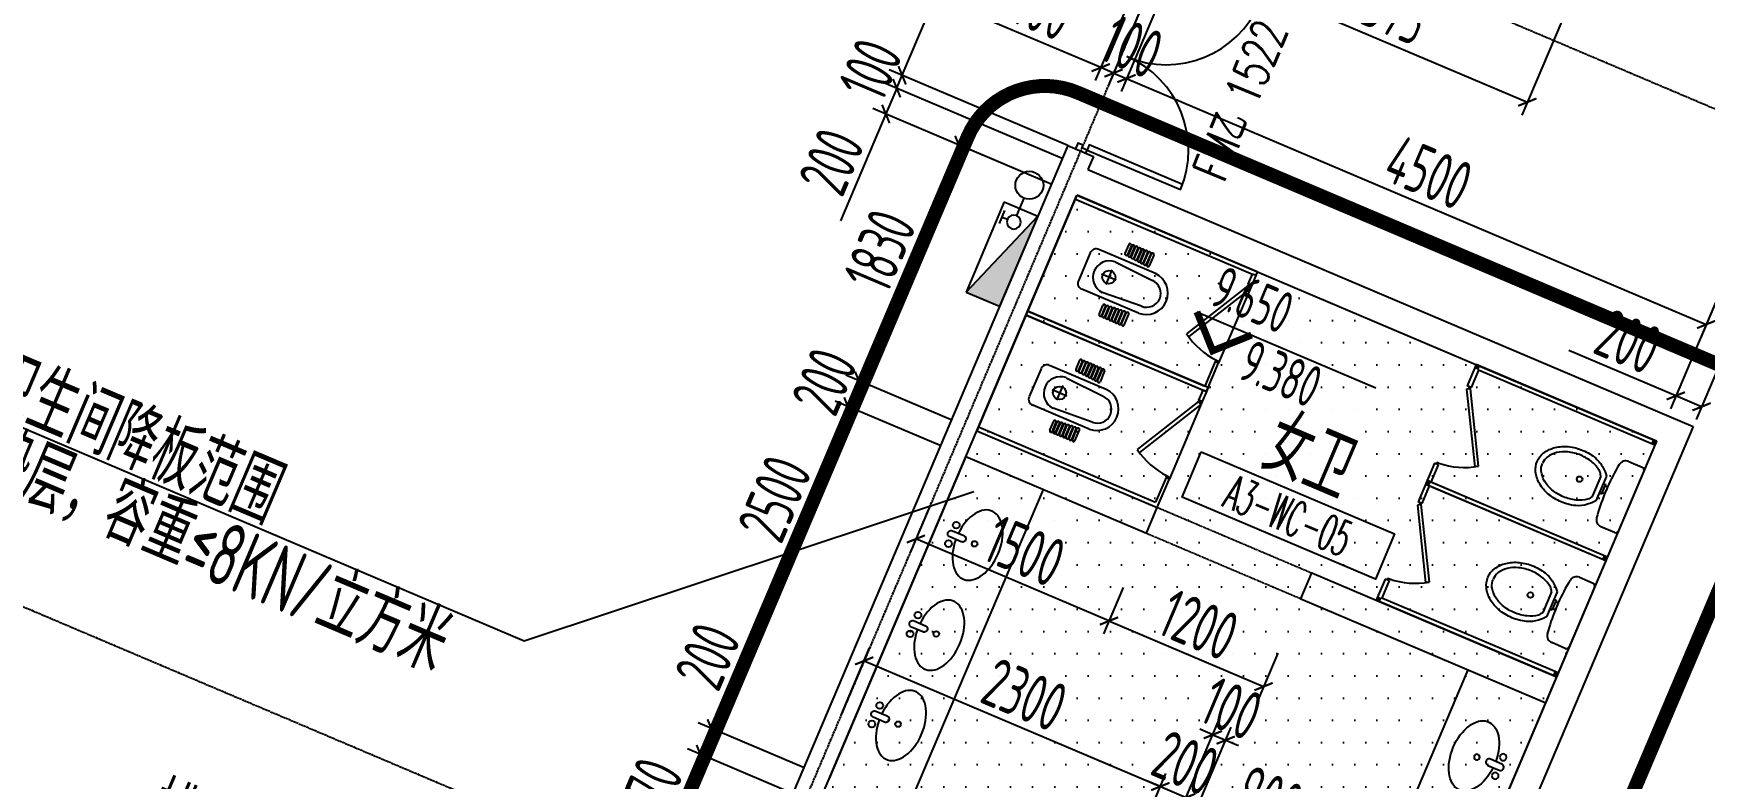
# Model space of a CAD drawing. Extents: x 11778731 to 12007717, y -6694179 to -6363962.
# Drawn here: x 11957767 to 11969711, y -6432650 to -6427324 of the extents above; entities that cross this region are included whole.
import ezdxf
from ezdxf.enums import TextEntityAlignment as Align

# ---------------------------------------------------------------- set-up
doc = ezdxf.new("R2010")
doc.units = 0
doc.header["$LTSCALE"] = 10
doc.header["$MEASUREMENT"] = 0
for name, pattern in [('A3-RG-axis-100$0$CENTER', [2, 1.25, -0.25, 0.25, -0.25]), ('A3-RI-3F$0$DASH', [0.35, 0.25, -0.1]), ('A3-RX-3F$0$AUDIT_I_130807214254-2', [0]), ('DASHED2', [0.375, 0.25, -0.125])]:
    doc.linetypes.add(name, pattern=pattern)
for name, color, linetype in [('A-CLOD', 200, 'Continuous'), ('A3-RB-3F-100$0$A-DIMS-100', 1, 'Continuous'), ('A3-RG-axis-100$0$A-GRID', 1, 'A3-RG-axis-100$0$CENTER'), ('A3-RI-3F$0$A-DOOR', 32, 'Continuous'), ('A3-RI-3F$0$A-HATCH', 8, 'Continuous'), ('A3-RI-3F$0$A-WALL', 7, 'Continuous'), ('A3-RM-3F$0$0P-FE-FH-P', 41, 'A3-RM-3F$0$YJdef_FE-FH_LINE_F'), ('A3-RM-3F$0$0P-FE-FH-V', 141, 'Continuous'), ('A3-RM-3F$0$0P-FE-HY', 141, 'Continuous'), ('A3-RX-3F$0$A-FIXT', 55, 'Continuous'), ('A3-RX-3F$0$B1-WC-FIXT', 55, 'A3-RX-3F$0$AUDIT_I_130807214254-2'), ('A3-SYMB-3F-100$0$A-SYMB', 4, 'Continuous'), ('A3-SYMB-3F-100$0$A-SYMB-AREA', 4, 'Continuous'), ('A3-SYMB-3F-100$0$A-SYMB-DOOR', 3, 'Continuous'), ('A3-SYMB-3F-100$0$A-SYMB-DOOR1', 3, 'Continuous'), ('A3-SYMB-3F-100$0$A-SYMB-DOOR2', 3, 'Continuous'), ('A3-SYMB-3F-100$0$A-SYMB-DOOR3', 3, 'Continuous'), ('A3-SYMB-3F-100$0$A-SYMB-NAME', 4, 'Continuous'), ('A3-SYMB-3F-100$0$A-SYMB-NAME-E', 4, 'Continuous'), ('A3-SYMB-3F-100$0$A-SYMB-NUMB-T', 4, 'Continuous')]:
    doc.layers.add(name, color=color, linetype=linetype)
doc.styles.add('A3-RB-3F-100$0$XD2008', font='xd-hzs.shx', dxfattribs={"width": 0.7, "bigfont": 'xd-hztxt.shx'})
doc.styles.add('A3-RM-3F$0$hz1', font='hzs.shx', dxfattribs={"width": 0.75, "bigfont": 'hztxt.shx'})
doc.styles.add('A3-SYMB-3F-100$0$ECADI', font='hzs.shx', dxfattribs={"width": 0.7, "bigfont": 'hztxt.shx'})
doc.styles.add('A3-SYMB-3F-100$0$ECADI-TXT', font='simplex.shx', dxfattribs={"bigfont": 'hztxt.shx'})
doc.styles.add('A3-SYMB-3F-100$0$XD2008', font='hzs.shx', dxfattribs={"width": 0.7, "bigfont": 'hztxt.shx'})
doc.linetypes.add('A3-RM-3F$0$YJdef_FE-FH_LINE_F', pattern='A,4,-0.2,["F",A3-RM-3F$0$hz1,S=0.2,R=0,X=-0.1,Y=-0.1],-0.1', length=4.3)
doc.dimstyles.new('A3-RB-3F-100$0$XD100$0', dxfattribs={"dimscale": 100, "dimtxt": 3.5, "dimasz": 1, "dimexe": 1, "dimexo": 2, "dimgap": 0.5, "dimtad": 1, "dimdec": 0, "dimdsep": 46, "dimtxsty": 'A3-RB-3F-100$0$XD2008', "dimblk1": 'A3-RB-3F-100$0$_ARCHTICK', "dimblk2": 'A3-RB-3F-100$0$_ARCHTICK', "dimsah": 1, "dimcen": 2.5, "dimclrt": 4, "dimaunit": 1, "dimadec": 0, "dimazin": 0, "dimtfac": 1, "dimtdec": 0, "dimtix": 1, "dimtmove": 0, "dimatfit": 3, "dimfxl": 0, "dimtolj": 1, "dimtzin": 0, "dimarcsym": 0})

# ---------------------------------------------------------------- blocks, each defined once
blk = doc.blocks.new('A3-RI-3F$0$J-双扇门-1500')
for points in [[(25, 80), (25, 805), (65, 805), (65, 80)], [(1475, 80), (1475, 805), (1435, 805), (1435, 80)], [(0, 80), (25, 80), (25, 40), (45, 40), (45, 0), (0, 0)], [(1500, 80), (1475, 80), (1475, 40), (1455, 40), (1455, 0), (1500, 0)]]:
    blk.add_lwpolyline(points, close=True)
for centre, start, end in [((25, 80), 0, 90), ((1475, 80), 90, 180)]:
    blk.add_arc(centre, 725, start, end)
blk = doc.blocks.new('A3-RI-3F')
at = {"layer": 'A3-RI-3F$0$A-HATCH'}
h = blk.add_hatch(dxfattribs=at)
h.set_pattern_fill('DOTS', color=256, scale=100, style=0)
h.set_pattern_definition([(0, (0, 0), (79.375, 158.75), [0, -158.75])])
h.paths.add_polyline_path([(11965225, -6428480), (11969368, -6430238), (11964964, -6440612), (11960822, -6438854), (11962802, -6434188), (11963100, -6434331), (11963536, -6433303), (11963233, -6433174)])
at = {"layer": 'A3-RI-3F$0$A-DOOR', "linetype": 'A3-RI-3F$0$DASH'}
for p, q in [((11965799, -6430711), (11966904, -6431180)), ((11965721, -6430895), (11966826, -6431364))]:
    blk.add_line(p, q, dxfattribs=at)
at = {"layer": 'A3-RI-3F$0$A-HATCH'}
blk.add_lwpolyline([(11965225, -6428480), (11969368, -6430238), (11964964, -6440612), (11960822, -6438854), (11962802, -6434188), (11963100, -6434331), (11963536, -6433303), (11963233, -6433174)], close=True, dxfattribs=at)
at = {"layer": 'A3-RI-3F$0$A-WALL'}
for p, q in [((11965159, -6428125), (11960560, -6438960)), ((11965159, -6428125), (11965343, -6428204)), ((11965343, -6428204), (11965304, -6428296)), ((11965304, -6428296), (11969630, -6430132)), ((11965225, -6428480), (11964510, -6430164)), ((11965225, -6428480), (11969368, -6430238)), ((11964510, -6430164), (11965799, -6430711)), ((11969630, -6430132), (11967430, -6435314)), ((11969368, -6430238), (11967324, -6435052)), ((11964432, -6430348), (11963455, -6432650)), ((11964432, -6430348), (11965721, -6430895)), ((11965721, -6430895), (11965799, -6430711)), ((11966826, -6431364), (11966904, -6431180)), ((11966904, -6431180), (11968653, -6431922)), ((11966826, -6431364), (11968575, -6432107))]:
    blk.add_line(p, q, dxfattribs=at)
at = {"layer": 'A3-RI-3F$0$A-DOOR', "rotation": 247.0000000043475}
blk.add_blockref('A3-RI-3F$0$J-双扇门-1500', (11965800, -6426768), dxfattribs=at)
blk = doc.blocks.new('A3-RG-axis-100')
at = {"layer": 'A3-RG-axis-100$0$A-GRID'}
for p, q in [((11907163.4, -6401280.8), (11992184.7, -6437370.3)), ((11906717.6, -6409782.5), (11989058.9, -6444734.3)), ((11966051.6, -6426277.4), (11939543.3, -6488727.1))]:
    blk.add_line(p, q, dxfattribs=at)
blk = doc.blocks.new('A3-SYMB-3F-100$0$ECADI-TAG-ROOM')
at = {"layer": 'A3-SYMB-3F-100$0$A-SYMB-AREA', "style": 'A3-SYMB-3F-100$0$ECADI', "width": 0.7}
blk.add_attdef('340M2', text='', height=2.5, dxfattribs=at).set_placement((7.17, -1.75), align=Align.MIDDLE_LEFT)
at = {"layer": 'A3-SYMB-3F-100$0$A-SYMB-NAME', "style": 'A3-SYMB-3F-100$0$ECADI', "width": 0.7}
blk.add_attdef('CHINESENAME', (-5.13, 0.09), '', height=4.5, dxfattribs=at)
at = {"layer": 'A3-SYMB-3F-100$0$A-SYMB-NAME-E', "style": 'A3-SYMB-3F-100$0$ECADI', "width": 0.7}
for tag, p in [('ENGLISHHIGH', (-5.13, 8.04)), ('ENGLISHLOW', (-5.13, 4.84))]:
    blk.add_attdef(tag, p, '', height=2.5, dxfattribs=at)
blk = doc.blocks.new('A3-SYMB-3F-100$0$ECADI-TAG-DOOR')
at = {"layer": 'A3-SYMB-3F-100$0$A-SYMB-DOOR', "style": 'A3-SYMB-3F-100$0$ECADI-TXT', "width": 0.7}
for tag, p in [('门窗主编号1', (-6.41, 7.26)), ('门窗主编号2', (2.08, 7.26))]:
    blk.add_attdef(tag, p, '', height=2.5, dxfattribs=at)
at = {"layer": 'A3-SYMB-3F-100$0$A-SYMB-DOOR', "style": 'A3-SYMB-3F-100$0$ECADI-TXT', "width": 0.7, "flags": 1}
for tag, p in [('洞口尺寸(宽X高)', (-6.42, 1.62)), ('备注', (-6.39, -1.21))]:
    blk.add_attdef(tag, p, '', height=2.5, dxfattribs=at)
at = {"layer": 'A3-SYMB-3F-100$0$A-SYMB-DOOR1', "style": 'A3-SYMB-3F-100$0$ECADI-TXT', "width": 0.7}
blk.add_attdef('门窗辅编号1', (-6.41, 4.41), '', height=2.5, dxfattribs=at)
at = {"layer": 'A3-SYMB-3F-100$0$A-SYMB-DOOR2', "style": 'A3-SYMB-3F-100$0$ECADI-TXT', "width": 0.7}
blk.add_attdef('门窗辅编号2', (-2.86, 4.41), '', height=2.5, dxfattribs=at)
at = {"layer": 'A3-SYMB-3F-100$0$A-SYMB-DOOR3', "style": 'A3-SYMB-3F-100$0$ECADI-TXT', "width": 0.7}
blk.add_attdef('门窗辅编号3', (2.32, 4.41), '', height=2.5, dxfattribs=at)
blk = doc.blocks.new('A3-SYMB-3F-100$0$ECADI-TAG-CODE')
at = {"layer": 'A3-SYMB-3F-100$0$A-SYMB-NUMB-T', "color": 1}
blk.add_lwpolyline([(0, 3.5), (15, 3.5), (15, 0), (0, 0)], close=True, dxfattribs=at)
at = {"layer": 'A3-SYMB-3F-100$0$A-SYMB-NUMB-T', "style": 'A3-SYMB-3F-100$0$ECADI-TXT', "width": 0.7}
blk.add_attdef('CODE', text='', height=2.5, dxfattribs=at).set_placement((7.5, 1.75), align=Align.MIDDLE_CENTER)
blk = doc.blocks.new('A3-SYMB-3F-100$0$ECADI-TAG-HGHT（国标）')
at = {"color": 1}
blk.add_line((-2.12, 2.12), (11.77, 2.12), dxfattribs=at)
at = {"color": 1, "const_width": 0.5}
blk.add_lwpolyline([(-2.12, 2.12), (0, 0), (2.12, 2.12)], dxfattribs=at)
at = {"color": 1}
blk.add_point((-1.48, 4.6), dxfattribs=at)
at = {"style": 'A3-SYMB-3F-100$0$XD2008', "width": 0.7}
blk.add_attdef('FL', text='', height=3, dxfattribs=at).set_placement((-2.69, 2.97), align=Align.RIGHT)
for tag, p in [('F.F.L.', (2.28, 2.97)), ('T.O.S.', (2.28, -1.1))]:
    blk.add_attdef(tag, p, '', height=3, dxfattribs=at)
blk = doc.blocks.new('A3-SYMB-3F-100')
at = {"layer": 'A3-SYMB-3F-100$0$A-SYMB'}
blk.add_lwpolyline([(11955981, -6429417), (11961275, -6431664), (11964489, -6430598)], dxfattribs=at)
ref = blk.add_blockref('A3-SYMB-3F-100$0$ECADI-TAG-ROOM', (11956413, -6429583), dxfattribs=dict(at, xscale=99.99999999989046, yscale=100.0000000001165, rotation=337))
ref.add_attrib('CHINESENAME', '阴影部分为卫生间降板范围', (11955945, -6429375), dxfattribs={"height": 450, "rotation": 337, "style": 'A3-SYMB-3F-100$0$ECADI', "width": 0.7})
ref = blk.add_blockref('A3-SYMB-3F-100$0$ECADI-TAG-HGHT（国标）', (11966195, -6429592), dxfattribs=dict(at, xscale=100, yscale=99.99999999999999, rotation=337))
ref.add_attrib('F.F.L.', '9.650', (11966160, -6429255), dxfattribs={"layer": '0', "height": 300, "rotation": 337, "style": 'A3-SYMB-3F-100$0$XD2008', "width": 0.7})
ref.add_attrib('T.O.S.', '9.380', (11966362, -6429783), dxfattribs={"layer": '0', "height": 300, "rotation": 337, "style": 'A3-SYMB-3F-100$0$XD2008', "width": 0.7})
ref = blk.add_blockref('A3-SYMB-3F-100$0$ECADI-TAG-ROOM', (11957227, -6430487), dxfattribs=dict(at, xscale=99.99999999989048, yscale=100.0000000001164, rotation=337.0000000000827))
ref.add_attrib('CHINESENAME', '上部采用轻质垫层，容重≤8KN/立方米', (11955613, -6429792), dxfattribs={"height": 450, "rotation": 337, "style": 'A3-SYMB-3F-100$0$ECADI', "width": 0.7})
ref = blk.add_blockref('A3-SYMB-3F-100$0$ECADI-TAG-ROOM', (11966982, -6430636), dxfattribs=dict(at, xscale=99.99999999989046, yscale=100.0000000001164, rotation=337))
ref.add_attrib('CHINESENAME', '女卫', (11966514, -6430427), dxfattribs={"height": 450, "rotation": 337, "style": 'A3-SYMB-3F-100$0$ECADI', "width": 0.7})
ref = blk.add_blockref('A3-SYMB-3F-100$0$ECADI-TAG-CODE', (11965977, -6430637), dxfattribs=dict(at, xscale=100.0000000100172, yscale=100.0000000002328, zscale=100, rotation=337))
ref.add_attrib('CODE', 'A3-WC-05', dxfattribs={"layer": 'A3-SYMB-3F-100$0$A-SYMB-NUMB-T', "height": 250, "rotation": 337, "style": 'A3-SYMB-3F-100$0$ECADI-TXT', "width": 0.5}).set_placement((11966736, -6430769), align=Align.MIDDLE_CENTER)
ref = blk.add_blockref('A3-SYMB-3F-100$0$ECADI-TAG-ROOM', (11958989, -6433265), dxfattribs=dict(at, xscale=99.99999999989046, yscale=100.0000000001165, rotation=337))
ref.add_attrib('CHINESENAME', '排风管井开洞', (11958520, -6433057), dxfattribs={"height": 450, "rotation": 337, "style": 'A3-SYMB-3F-100$0$ECADI', "width": 0.7})
at = {"layer": 'A3-SYMB-3F-100$0$A-SYMB-DOOR'}
ref = blk.add_blockref('A3-SYMB-3F-100$0$ECADI-TAG-DOOR', (11967226, -6428009, -333), dxfattribs=dict(at, xscale=99.99999999997293, yscale=100.0000000000001, zscale=100, rotation=67.54448746135905))
ref.add_attrib('门窗主编号1', 'FM乙', dxfattribs={"height": 250, "rotation": 67.5445, "style": 'A3-SYMB-3F-100$0$ECADI-TXT', "width": 0.7}).set_placement((11966464, -6427944, -333), align=Align.RIGHT)
ref.add_attrib('门窗主编号2', '1522', (11966506, -6427854), dxfattribs={"height": 250, "rotation": 67.5445, "style": 'A3-SYMB-3F-100$0$ECADI-TXT', "width": 0.7})
blk = doc.blocks.new('A3-RB-3F-100$0$_ARCHTICK')
at = {"color": 0, "linetype": 'ByBlock', "const_width": 0.15}
blk.add_lwpolyline([(-0.5, -0.5), (0.5, 0.5)], dxfattribs=at)
blk = doc.blocks.new('*D486')
at = {"layer": 'A3-RB-3F-100$0$A-DIMS-100', "color": 0, "lineweight": -2}
for p, q in [((11963193, -6432756), (11962441, -6432436)), ((11962232, -6433184), (11962533, -6432475)), ((11962892, -6433464), (11962140, -6433145))]:
    blk.add_line(p, q, dxfattribs=at)
at = {"layer": 'A3-RB-3F-100$0$A-DIMS-100', "color": 0, "lineweight": -2, "xscale": 100, "yscale": 100, "zscale": 100}
for p, rotation in [((11962533, -6432475), 66.99997947380575), ((11962232, -6433184), 246.9999794738058)]:
    blk.add_blockref('A3-RB-3F-100$0$_ARCHTICK', p, dxfattribs=dict(at, rotation=rotation))
at = {"layer": 'A3-RB-3F-100$0$A-DIMS-100', "color": 4, "insert": (11962175, -6432742), "char_height": 350, "attachment_point": 5, "rotation": 67, "style": 'A3-RB-3F-100$0$XD2008'}
blk.add_mtext('\\A1;770', dxfattribs=at)
blk = doc.blocks.new('*D487')
at = {"layer": 'A3-RB-3F-100$0$A-DIMS-100', "color": 0, "lineweight": -2}
for p, q in [((11962611, -6432291), (11962935, -6431527)), ((11963271, -6432571), (11962519, -6432252)), ((11962533, -6432475), (11962611, -6432291)), ((11963193, -6432756), (11962441, -6432436))]:
    blk.add_line(p, q, dxfattribs=at)
at = {"layer": 'A3-RB-3F-100$0$A-DIMS-100', "color": 0, "lineweight": -2, "xscale": 100, "yscale": 100, "zscale": 100}
for p, rotation in [((11962611, -6432291), 66.9999936388448), ((11962533, -6432475), 246.9999936388448)]:
    blk.add_blockref('A3-RB-3F-100$0$_ARCHTICK', p, dxfattribs=dict(at, rotation=rotation))
at = {"layer": 'A3-RB-3F-100$0$A-DIMS-100', "color": 4, "insert": (11962585, -6431775), "char_height": 350, "attachment_point": 5, "rotation": 67, "style": 'A3-RB-3F-100$0$XD2008'}
blk.add_mtext('\\A1;200', dxfattribs=at)
blk = doc.blocks.new('*D488')
at = {"layer": 'A3-RB-3F-100$0$A-DIMS-100', "color": 0, "lineweight": -2}
for p, q in [((11962611, -6432291), (11963588, -6429990)), ((11964248, -6430270), (11963496, -6429951)), ((11963271, -6432571), (11962519, -6432252))]:
    blk.add_line(p, q, dxfattribs=at)
at = {"layer": 'A3-RB-3F-100$0$A-DIMS-100', "color": 0, "lineweight": -2, "xscale": 100, "yscale": 100, "zscale": 100}
for p, rotation in [((11963588, -6429990), 66.9999936388235), ((11962611, -6432291), 246.9999936388235)]:
    blk.add_blockref('A3-RB-3F-100$0$_ARCHTICK', p, dxfattribs=dict(at, rotation=rotation))
at = {"layer": 'A3-RB-3F-100$0$A-DIMS-100', "color": 4, "insert": (11963064, -6430648), "char_height": 350, "attachment_point": 5, "rotation": 67, "style": 'A3-RB-3F-100$0$XD2008'}
blk.add_mtext('\\A1;2500', dxfattribs=at)
blk = doc.blocks.new('*D489')
at = {"layer": 'A3-RB-3F-100$0$A-DIMS-100', "color": 0, "lineweight": -2}
for p, q in [((11964326, -6430086), (11963574, -6429767)), ((11963588, -6429990), (11963666, -6429806)), ((11964248, -6430270), (11963496, -6429951))]:
    blk.add_line(p, q, dxfattribs=at)
at = {"layer": 'A3-RB-3F-100$0$A-DIMS-100', "color": 0, "lineweight": -2, "xscale": 100, "yscale": 100, "zscale": 100}
for p, rotation in [((11963666, -6429806), 66.99999363894905), ((11963588, -6429990), 246.9999936389491)]:
    blk.add_blockref('A3-RB-3F-100$0$_ARCHTICK', p, dxfattribs=dict(at, rotation=rotation))
at = {"layer": 'A3-RB-3F-100$0$A-DIMS-100', "color": 4, "insert": (11963420, -6429810), "char_height": 350, "attachment_point": 5, "rotation": 67, "style": 'A3-RB-3F-100$0$XD2008'}
blk.add_mtext('\\A1;200', dxfattribs=at)
blk = doc.blocks.new('*D490')
at = {"layer": 'A3-RB-3F-100$0$A-DIMS-100', "color": 0, "lineweight": -2}
for p, q in [((11964176, -6430697), (11964035, -6431029)), ((11965454, -6431523), (11964074, -6430937)), ((11965556, -6431283), (11965415, -6431615))]:
    blk.add_line(p, q, dxfattribs=at)
at = {"layer": 'A3-RB-3F-100$0$A-DIMS-100', "color": 0, "lineweight": -2, "xscale": 100, "yscale": 100, "zscale": 100}
for p, rotation in [((11964074, -6430937), 156.9999999999054), ((11965454, -6431523), 336.9999999999054)]:
    blk.add_blockref('A3-RB-3F-100$0$_ARCHTICK', p, dxfattribs=dict(at, rotation=rotation))
at = {"layer": 'A3-RB-3F-100$0$A-DIMS-100', "color": 4, "insert": (11964852, -6431023), "char_height": 350, "attachment_point": 5, "rotation": 337, "style": 'A3-RB-3F-100$0$XD2008'}
blk.add_mtext('\\A1;1500', dxfattribs=at)
blk = doc.blocks.new('*D491')
at = {"layer": 'A3-RB-3F-100$0$A-DIMS-100', "color": 0, "lineweight": -2}
for p, q in [((11965556, -6431283), (11965415, -6431615)), ((11965454, -6431523), (11966559, -6431992)), ((11966661, -6431752), (11966520, -6432084))]:
    blk.add_line(p, q, dxfattribs=at)
at = {"layer": 'A3-RB-3F-100$0$A-DIMS-100', "color": 0, "lineweight": -2, "xscale": 100, "yscale": 100, "zscale": 100}
for p, rotation in [((11965454, -6431523), 156.9999999999054), ((11966559, -6431992), 336.9999999999054)]:
    blk.add_blockref('A3-RB-3F-100$0$_ARCHTICK', p, dxfattribs=dict(at, rotation=rotation))
at = {"layer": 'A3-RB-3F-100$0$A-DIMS-100', "color": 4, "insert": (11966095, -6431550), "char_height": 350, "attachment_point": 5, "rotation": 337, "style": 'A3-RB-3F-100$0$XD2008'}
blk.add_mtext('\\A1;1200', dxfattribs=at)
blk = doc.blocks.new('*D494')
at = {"layer": 'A3-RB-3F-100$0$A-DIMS-100', "color": 0, "lineweight": -2}
for p, q in [((11965933, -6433212), (11966136, -6432732)), ((11966097, -6432824), (11966926, -6433175)), ((11966761, -6433564), (11966965, -6433083))]:
    blk.add_line(p, q, dxfattribs=at)
at = {"layer": 'A3-RB-3F-100$0$A-DIMS-100', "color": 0, "lineweight": -2, "xscale": 100, "yscale": 100, "zscale": 100}
for p, rotation in [((11966097, -6432824), 156.9999978872653), ((11966926, -6433175), 336.9999978872653)]:
    blk.add_blockref('A3-RB-3F-100$0$_ARCHTICK', p, dxfattribs=dict(at, rotation=rotation))
at = {"layer": 'A3-RB-3F-100$0$A-DIMS-100', "color": 4, "insert": (11966600, -6432792), "char_height": 350, "attachment_point": 5, "rotation": 337, "style": 'A3-RB-3F-100$0$XD2008'}
blk.add_mtext('\\A1;900', dxfattribs=at)
blk = doc.blocks.new('*D495')
at = {"layer": 'A3-RB-3F-100$0$A-DIMS-100', "color": 0, "lineweight": -2}
for p, q in [((11965840, -6433173), (11966235, -6432243)), ((11965933, -6433212), (11966327, -6432283)), ((11966196, -6432336), (11966104, -6432296)), ((11966196, -6432336), (11966288, -6432375)), ((11966288, -6432375), (11966380, -6432414))]:
    blk.add_line(p, q, dxfattribs=at)
at = {"layer": 'A3-RB-3F-100$0$A-DIMS-100', "color": 0, "lineweight": -2, "xscale": 100, "yscale": 100, "zscale": 100}
for p, rotation in [((11966196, -6432336), 336.9999978872381), ((11966288, -6432375), 156.999997887238)]:
    blk.add_blockref('A3-RB-3F-100$0$_ARCHTICK', p, dxfattribs=dict(at, rotation=rotation))
at = {"layer": 'A3-RB-3F-100$0$A-DIMS-100', "color": 4, "insert": (11966330, -6432148), "char_height": 350, "attachment_point": 5, "rotation": 337, "style": 'A3-RB-3F-100$0$XD2008'}
blk.add_mtext('\\A1;100', dxfattribs=at)
blk = doc.blocks.new('*D496')
at = {"layer": 'A3-RB-3F-100$0$A-DIMS-100', "color": 0, "lineweight": -2}
for p, q in [((11965656, -6433095), (11965860, -6432614)), ((11965821, -6432706), (11965729, -6432667)), ((11965821, -6432706), (11966005, -6432785)), ((11965840, -6433173), (11966044, -6432693)), ((11966005, -6432785), (11966097, -6432824))]:
    blk.add_line(p, q, dxfattribs=at)
at = {"layer": 'A3-RB-3F-100$0$A-DIMS-100', "color": 0, "lineweight": -2, "xscale": 100, "yscale": 100, "zscale": 100}
for p, rotation in [((11965821, -6432706), 336.9999978873412), ((11966005, -6432785), 156.9999978873412)]:
    blk.add_blockref('A3-RB-3F-100$0$_ARCHTICK', p, dxfattribs=dict(at, rotation=rotation))
at = {"layer": 'A3-RB-3F-100$0$A-DIMS-100', "color": 4, "insert": (11966001, -6432538), "char_height": 350, "attachment_point": 5, "rotation": 337, "style": 'A3-RB-3F-100$0$XD2008'}
blk.add_mtext('\\A1;200', dxfattribs=at)
blk = doc.blocks.new('*D497')
at = {"layer": 'A3-RB-3F-100$0$A-DIMS-100', "color": 0, "lineweight": -2}
for p, q in [((11963539, -6432196), (11963743, -6431716)), ((11963704, -6431808), (11965821, -6432706)), ((11965656, -6433095), (11965860, -6432614))]:
    blk.add_line(p, q, dxfattribs=at)
at = {"layer": 'A3-RB-3F-100$0$A-DIMS-100', "color": 0, "lineweight": -2, "xscale": 100, "yscale": 100, "zscale": 100}
for p, rotation in [((11963704, -6431808), 156.9999978872585), ((11965821, -6432706), 336.9999978872585)]:
    blk.add_blockref('A3-RB-3F-100$0$_ARCHTICK', p, dxfattribs=dict(at, rotation=rotation))
at = {"layer": 'A3-RB-3F-100$0$A-DIMS-100', "color": 4, "insert": (11964851, -6432050), "char_height": 350, "attachment_point": 5, "rotation": 337, "style": 'A3-RB-3F-100$0$XD2008'}
blk.add_mtext('\\A1;2300', dxfattribs=at)
blk = doc.blocks.new('*D502')
at = {"layer": 'A3-RB-3F-100$0$A-DIMS-100', "color": 0, "lineweight": -2}
for p, q in [((11969936, -6428900), (11969466, -6430006)), ((11970120, -6428978), (11969650, -6430084)), ((11969505, -6429914), (11968741, -6429589)), ((11969689, -6429992), (11969505, -6429914))]:
    blk.add_line(p, q, dxfattribs=at)
at = {"layer": 'A3-RB-3F-100$0$A-DIMS-100', "color": 0, "lineweight": -2, "xscale": 100, "yscale": 100, "zscale": 100}
for p, rotation in [((11969505, -6429914), 156.9999999998655), ((11969689, -6429992), 336.9999999998655)]:
    blk.add_blockref('A3-RB-3F-100$0$_ARCHTICK', p, dxfattribs=dict(at, rotation=rotation))
at = {"layer": 'A3-RB-3F-100$0$A-DIMS-100', "color": 4, "insert": (11969165, -6429525), "char_height": 350, "attachment_point": 5, "rotation": 337, "style": 'A3-RB-3F-100$0$XD2008'}
blk.add_mtext('\\A1;200', dxfattribs=at)
blk = doc.blocks.new('*D503')
at = {"layer": 'A3-RB-3F-100$0$A-DIMS-100', "color": 0, "lineweight": -2}
for p, q in [((11965793, -6427142), (11965540, -6427738)), ((11965579, -6427646), (11969722, -6429404)), ((11969936, -6428900), (11969683, -6429496))]:
    blk.add_line(p, q, dxfattribs=at)
at = {"layer": 'A3-RB-3F-100$0$A-DIMS-100', "color": 0, "lineweight": -2, "xscale": 100, "yscale": 100, "zscale": 100}
for p, rotation in [((11965579, -6427646), 156.9999999998601), ((11969722, -6429404), 336.9999999998601)]:
    blk.add_blockref('A3-RB-3F-100$0$_ARCHTICK', p, dxfattribs=dict(at, rotation=rotation))
at = {"layer": 'A3-RB-3F-100$0$A-DIMS-100', "color": 4, "insert": (11967738, -6428318), "char_height": 350, "attachment_point": 5, "rotation": 337, "style": 'A3-RB-3F-100$0$XD2008'}
blk.add_mtext('\\A1;4500', dxfattribs=at)
blk = doc.blocks.new('*D504')
at = {"layer": 'A3-RB-3F-100$0$A-DIMS-100', "color": 0, "lineweight": -2}
for p, q in [((11965701, -6427103), (11965448, -6427699)), ((11965793, -6427142), (11965540, -6427738)), ((11965487, -6427607), (11965579, -6427646))]:
    blk.add_line(p, q, dxfattribs=at)
at = {"layer": 'A3-RB-3F-100$0$A-DIMS-100', "color": 0, "lineweight": -2, "xscale": 100, "yscale": 100, "zscale": 100}
for p, rotation in [((11965487, -6427607), 156.9999999996671), ((11965579, -6427646), 336.9999999996671)]:
    blk.add_blockref('A3-RB-3F-100$0$_ARCHTICK', p, dxfattribs=dict(at, rotation=rotation))
at = {"layer": 'A3-RB-3F-100$0$A-DIMS-100', "color": 4, "insert": (11965621, -6427419), "char_height": 350, "attachment_point": 5, "rotation": 337, "style": 'A3-RB-3F-100$0$XD2008'}
blk.add_mtext('\\A1;100', dxfattribs=at)
blk = doc.blocks.new('*D505')
at = {"layer": 'A3-RB-3F-100$0$A-DIMS-100', "color": 0, "lineweight": -2}
for p, q in [((11965609, -6427064), (11965356, -6427660)), ((11965701, -6427103), (11965448, -6427699)), ((11965395, -6427568), (11964582, -6427223)), ((11965487, -6427607), (11965395, -6427568)), ((11965487, -6427607), (11965579, -6427646))]:
    blk.add_line(p, q, dxfattribs=at)
at = {"layer": 'A3-RB-3F-100$0$A-DIMS-100', "color": 0, "lineweight": -2, "xscale": 100, "yscale": 100, "zscale": 100}
for p, rotation in [((11965395, -6427568), 337.0000000001122), ((11965487, -6427607), 157.0000000001122)]:
    blk.add_blockref('A3-RB-3F-100$0$_ARCHTICK', p, dxfattribs=dict(at, rotation=rotation))
at = {"layer": 'A3-RB-3F-100$0$A-DIMS-100', "color": 4, "insert": (11964985, -6427149), "char_height": 350, "attachment_point": 5, "rotation": 337, "style": 'A3-RB-3F-100$0$XD2008'}
blk.add_mtext('\\A1;100', dxfattribs=at)
blk = doc.blocks.new('*D595')
at = {"layer": 'A3-RB-3F-100$0$A-DIMS-100', "color": 0, "lineweight": -2}
for p, q in [((11963666, -6429806), (11964381, -6428121)), ((11965041, -6428402), (11964289, -6428082)), ((11964326, -6430086), (11963574, -6429767))]:
    blk.add_line(p, q, dxfattribs=at)
at = {"layer": 'A3-RB-3F-100$0$A-DIMS-100', "color": 0, "lineweight": -2, "xscale": 100, "yscale": 100, "zscale": 100}
for p, rotation in [((11964381, -6428121), 66.99999999912171), ((11963666, -6429806), 246.9999999991217)]:
    blk.add_blockref('A3-RB-3F-100$0$_ARCHTICK', p, dxfattribs=dict(at, rotation=rotation))
at = {"layer": 'A3-RB-3F-100$0$A-DIMS-100', "color": 4, "insert": (11963816, -6428876), "char_height": 350, "attachment_point": 5, "rotation": 67, "style": 'A3-RB-3F-100$0$XD2008'}
blk.add_mtext('\\A1;1830', dxfattribs=at)
blk = doc.blocks.new('*D596')
at = {"layer": 'A3-RB-3F-100$0$A-DIMS-100', "color": 0, "lineweight": -2}
for p, q in [((11965119, -6428217), (11963845, -6427676)), ((11963937, -6427715), (11963859, -6427899)), ((11963859, -6427899), (11963534, -6428663)), ((11965041, -6428402), (11963766, -6427860))]:
    blk.add_line(p, q, dxfattribs=at)
at = {"layer": 'A3-RB-3F-100$0$A-DIMS-100', "color": 0, "lineweight": -2, "xscale": 100, "yscale": 100, "zscale": 100}
for p, rotation in [((11963937, -6427715), 66.99999999914583), ((11963859, -6427899), 246.9999999991458)]:
    blk.add_blockref('A3-RB-3F-100$0$_ARCHTICK', p, dxfattribs=dict(at, rotation=rotation))
at = {"layer": 'A3-RB-3F-100$0$A-DIMS-100', "color": 4, "insert": (11963470, -6428240), "char_height": 350, "attachment_point": 5, "rotation": 67, "style": 'A3-RB-3F-100$0$XD2008'}
blk.add_mtext('\\A1;200', dxfattribs=at)
blk = doc.blocks.new('*D599')
at = {"layer": 'A3-RB-3F-100$0$A-DIMS-100', "color": 0, "lineweight": -2}
for p, q in [((11965159, -6428125), (11963884, -6427584)), ((11963937, -6427715), (11963976, -6427623)), ((11965119, -6428217), (11963845, -6427676))]:
    blk.add_line(p, q, dxfattribs=at)
at = {"layer": 'A3-RB-3F-100$0$A-DIMS-100', "color": 0, "lineweight": -2, "xscale": 100, "yscale": 100, "zscale": 100}
for p, rotation in [((11963937, -6427715), 246.9999999987589), ((11963976, -6427623), 66.9999999987589)]:
    blk.add_blockref('A3-RB-3F-100$0$_ARCHTICK', p, dxfattribs=dict(at, rotation=rotation))
at = {"layer": 'A3-RB-3F-100$0$A-DIMS-100', "color": 4, "insert": (11963749, -6427581), "char_height": 350, "attachment_point": 5, "rotation": 67, "style": 'A3-RB-3F-100$0$XD2008'}
blk.add_mtext('\\A1;100', dxfattribs=at)
blk = doc.blocks.new('*D600')
at = {"layer": 'A3-RB-3F-100$0$A-DIMS-100', "color": 0, "lineweight": -2}
for p, q in [((11965745, -6426745), (11964470, -6426203)), ((11963976, -6427623), (11964562, -6426243)), ((11965159, -6428125), (11963884, -6427584))]:
    blk.add_line(p, q, dxfattribs=at)
at = {"layer": 'A3-RB-3F-100$0$A-DIMS-100', "color": 0, "lineweight": -2, "xscale": 100, "yscale": 100, "zscale": 100}
for p, rotation in [((11964562, -6426243), 66.99999999831623), ((11963976, -6427623), 246.9999999983162)]:
    blk.add_blockref('A3-RB-3F-100$0$_ARCHTICK', p, dxfattribs=dict(at, rotation=rotation))
at = {"layer": 'A3-RB-3F-100$0$A-DIMS-100', "color": 4, "insert": (11964062, -6426845), "char_height": 350, "attachment_point": 5, "rotation": 67, "style": 'A3-RB-3F-100$0$XD2008'}
blk.add_mtext('\\A1;1500', dxfattribs=at)
blk = doc.blocks.new('*D1044')
at = {"layer": 'A3-RB-3F-100$0$A-DIMS-100', "color": 0, "lineweight": -2}
for p, q in [((11966506, -6426307), (11966220, -6426980)), ((11966260, -6426888), (11968444, -6427815)), ((11968691, -6427235), (11968405, -6427908))]:
    blk.add_line(p, q, dxfattribs=at)
at = {"layer": 'A3-RB-3F-100$0$A-DIMS-100', "color": 0, "lineweight": -2, "xscale": 100, "yscale": 100, "zscale": 100}
for p, rotation in [((11966260, -6426888), 156.999999999963), ((11968444, -6427815), 336.999999999963)]:
    blk.add_blockref('A3-RB-3F-100$0$_ARCHTICK', p, dxfattribs=dict(at, rotation=rotation))
at = {"layer": 'A3-RB-3F-100$0$A-DIMS-100', "color": 4, "insert": (11967440, -6427145), "char_height": 350, "attachment_point": 5, "rotation": 337, "style": 'A3-RB-3F-100$0$XD2008'}
blk.add_mtext('\\A1;2373', dxfattribs=at)
blk = doc.blocks.new('A3-RM-3F$0$A$C6F954C98')
at = {"extrusion": (0, 0, -1)}
blk.add_hatch(color=256, dxfattribs=at).paths.add_polyline_path([(-260, 700), (0, 0), (0, 700)])
for p, q in [((260, 700), (0, 700)), ((0, 0), (0, 700)), ((260, 700), (0, 0)), ((260, 0), (260, 700)), ((231, 156, 0), (231, 56, 0)), ((260, 0), (0, 0)), ((231, 106, 0), (191, 106, 0))]:
    blk.add_line(p, q, dxfattribs=at)
blk.add_circle((-141, 106, 0), 50, dxfattribs=at)
blk = doc.blocks.new('A3-RM-3F')
at = {"layer": 'A3-RM-3F$0$0P-FE-FH-P'}
blk.add_line((11964846, -6428501, 0), (11964794, -6428625, 0), dxfattribs=at)
at = {"layer": 'A3-RM-3F$0$0P-FE-FH-V'}
blk.add_circle((11964885, -6428409, 0), 100, dxfattribs=at)
at = {"layer": 'A3-RM-3F$0$0P-FE-HY', "rotation": 156.9999976825509}
blk.add_blockref('A3-RM-3F$0$A$C6F954C98', (11964945, -6428629), dxfattribs=at)
blk = doc.blocks.new('A3-RX-3F$0$A-1-1-X-toilel$0$A-1-10-01~10(B1~wd)$0$A1088D2A')
for p, q in [((-0.43, 0), (0.43, 0)), ((-0.47, -0.235), (-0.47, -0.04)), ((0.47, -0.04), (0.47, -0.235)), ((-0.176, -0.431), (0.181, -0.431)), ((-0.07, -0.396), (-0.05, -0.396)), ((-0.07, -0.431), (-0.07, -0.396)), ((-0.05, -0.396), (-0.05, -0.361)), ((0.05, -0.396), (-0.05, -0.396)), ((0.05, -0.361), (0.05, -0.396)), ((0.05, -0.396), (0.07, -0.396)), ((0.07, -0.396), (0.07, -0.431)), ((-0.148, -0.5), (0.148, -0.5))]:
    blk.add_line(p, q)
for points in [[(0.002, -1.35, -0.128381), (-0.133, -1.315, -0.106268), (-0.259, -1.203, -0.085065), (-0.338, -1.047, -0.074422), (-0.368, -0.849, -0.074422), (-0.338, -0.652, -0.093985), (-0.259, -0.514, -0.073872), (-0.176, -0.431, -0.130921)], [(0.181, -0.431, -0.073872), (0.264, -0.514, -0.093985), (0.343, -0.652, -0.074422), (0.372, -0.849, -0.074422), (0.343, -1.047, -0.085065), (0.264, -1.203, -0.106268), (0.138, -1.315, -0.128381), (0.002, -1.35, -0.130921)], [(-0.148, -0.5, 0.073654), (-0.204, -0.54, 0.085065), (-0.272, -0.674, 0.074422), (-0.298, -0.849, 0.074422), (-0.272, -1.025, 0.085065), (-0.204, -1.159, 0.106268), (-0.101, -1.25, 0.128381), (-0.002, -1.276, 0.131396)], [(0.148, -0.5, -0.073654), (0.204, -0.54, -0.085065), (0.272, -0.674, -0.074422), (0.298, -0.849, -0.074422), (0.272, -1.025, -0.085065), (0.204, -1.159, -0.106268), (0.101, -1.25, -0.128381), (0.002, -1.276, -0.131396)]]:
    blk.add_lwpolyline(points, format="xyb")
blk.add_circle((0, -0.741), 0.037)
for centre, radius, start, end in [((0.43, -0.04), 0.04, 0, 90), ((-0.43, -0.04), 0.04, 90, 180), ((-0.37, -0.235), 0.1, 180, 262.0681), ((0, 2.42), 2.781, 262.0681, 268.9699), ((0, 2.42), 2.781, 268.9699, 271.0301), ((0, 2.42), 2.781, 271.0301, 277.9319), ((0.37, -0.235), 0.1, 277.9319, 0)]:
    blk.add_arc(centre, radius, start, end)
blk = doc.blocks.new('A3-RX-3F$0$A-1-1-X-toilel$0$A-1-10-01~10(B1~wd)$0$A1088D2B')
for p, q in [((-465, 0), (-465, -1400)), ((-435, 0), (-435, -1370)), ((435, 0), (435, -1370)), ((465, 0), (465, -1400)), ((-289, -1373), (198, -1103)), ((-276, -1395), (211, -1125)), ((198, -1103), (211, -1125)), ((-465, -1400), (-300, -1400)), ((-435, -1370), (-300, -1370)), ((-300, -1370), (-300, -1400)), ((-289, -1373), (-276, -1395)), ((300, -1370), (435, -1370)), ((300, -1370), (300, -1400)), ((300, -1400), (465, -1400))]:
    blk.add_line(p, q)
for points in [[(-300, -1384), (-289, -1384), (-289, -1373), (-300, -1373)], [(300, -1373), (288, -1373), (288, -1384), (300, -1384)]]:
    blk.add_lwpolyline(points)
blk.add_arc((-271, -1409), 560, 3.7719, 33.231)
for points in [[(-465, -30), (-435, -30), (-465, 0), (-435, 0)], [(435, -30), (465, -30), (435, 0), (465, 0)], [(-465, -1400), (-435, -1400), (-465, -1370), (-435, -1370)], [(435, -1400), (465, -1400), (435, -1370), (465, -1370)]]:
    blk.add_trace(points)
at = {"xscale": 540, "yscale": 540, "zscale": 540}
blk.add_blockref('A3-RX-3F$0$A-1-1-X-toilel$0$A-1-10-01~10(B1~wd)$0$A1088D2A', (0, 0), dxfattribs=at)
blk = doc.blocks.new('A3-RX-3F$0$J-手盆-528x388-b')
for p, q in [((-24, -112), (-24, -24)), ((24, -24), (24, -112))]:
    blk.add_line(p, q)
for centre, radius in [((-72, -34), 24), ((72, -34), 24), ((0, -207), 20)]:
    blk.add_circle(centre, radius)
at = {"extrusion": (0, 0, -1)}
for centre, start_param, end_param in [((0, -24), 5.497787, 8.63938), ((0, -112), 2.356194, 5.497787)]:
    blk.add_ellipse(centre, major_axis=(-17, 17), ratio=1, start_param=start_param, end_param=end_param, dxfattribs=at)
blk.add_ellipse((0, -230), major_axis=(-264, 0), ratio=0.606061, start_param=4.803424, end_param=10.90454)
blk = doc.blocks.new('A3-RX-3F$0$BI-W-db')
at = {"layer": 'A3-RX-3F$0$A-FIXT'}
for p, q in [((-10343, 5643), (-10343, 6573)), ((-8943, 6573), (-10343, 6573)), ((-8943, 6573), (-8943, 6543)), ((-10343, 6543), (-8969, 6543)), ((-8966, 6455), (-9236, 5968)), ((-8943, 6543), (-8969, 6543)), ((-8969, 6465), (-8969, 6543)), ((-8943, 6465), (-8969, 6465)), ((-8966, 6455), (-8943, 6441)), ((-8943, 6543), (-8943, 6465)), ((-8943, 6465), (-8943, 5865)), ((-9855, 6404), (-9855, 6404)), ((-9845, 6394), (-9845, 6324)), ((-9840, 6394), (-9840, 6322)), ((-9830, 6404), (-9830, 6404)), ((-9820, 6394), (-9820, 6322)), ((-9815, 6394), (-9815, 6320)), ((-9805, 6404), (-9805, 6404)), ((-9795, 6394), (-9795, 6320)), ((-9790, 6394), (-9790, 6318)), ((-9780, 6404), (-9780, 6404)), ((-9770, 6394), (-9770, 6318)), ((-9765, 6394), (-9765, 6316)), ((-9755, 6404), (-9755, 6404)), ((-9745, 6394), (-9745, 6316)), ((-9740, 6394), (-9740, 6314)), ((-9730, 6404), (-9730, 6404)), ((-9720, 6394), (-9720, 6314)), ((-9715, 6394), (-9715, 6312)), ((-9705, 6404), (-9705, 6404)), ((-9695, 6394), (-9695, 6312)), ((-9690, 6394), (-9690, 6310)), ((-9680, 6404), (-9680, 6404)), ((-9670, 6394), (-9670, 6310)), ((-8943, 6441), (-9213, 5955)), ((-10095, 6231), (-10095, 6014)), ((-9609, 6277), (-10048, 6277)), ((-9905, 6241), (-9609, 6223)), ((-9855, 6314), (-9855, 6314)), ((-9830, 6314), (-9830, 6314)), ((-9830, 6312), (-9830, 6312)), ((-9805, 6314), (-9805, 6314)), ((-9805, 6310), (-9805, 6310)), ((-9780, 6308), (-9780, 6308)), ((-9755, 6306), (-9755, 6306)), ((-9730, 6304), (-9730, 6304)), ((-9705, 6302), (-9705, 6302)), ((-9680, 6300), (-9680, 6300)), ((-9848, 6123), (-9962, 6123)), ((-9905, 6180), (-9905, 6066)), ((-9609, 6023), (-9905, 6004)), ((-9609, 5969), (-10048, 5969)), ((-9865, 5851), (-9865, 5921)), ((-9865, 5851), (-9865, 5921)), ((-9855, 5931), (-9855, 5931)), ((-9855, 5931), (-9855, 5931)), ((-9845, 5851), (-9845, 5921)), ((-9845, 5851), (-9845, 5921)), ((-9840, 5851), (-9840, 5923)), ((-9840, 5851), (-9840, 5923)), ((-9830, 5933), (-9830, 5933)), ((-9830, 5933), (-9830, 5933)), ((-9830, 5931), (-9830, 5931)), ((-9830, 5931), (-9830, 5931)), ((-9820, 5851), (-9820, 5923)), ((-9820, 5851), (-9820, 5923)), ((-9815, 5851), (-9815, 5925)), ((-9815, 5851), (-9815, 5925)), ((-9805, 5935), (-9805, 5935)), ((-9805, 5935), (-9805, 5935)), ((-9805, 5931), (-9805, 5931)), ((-9805, 5931), (-9805, 5931)), ((-9795, 5851), (-9795, 5925)), ((-9795, 5851), (-9795, 5925)), ((-9790, 5851), (-9790, 5927)), ((-9790, 5851), (-9790, 5927)), ((-9780, 5937), (-9780, 5937)), ((-9780, 5937), (-9780, 5937)), ((-9770, 5851), (-9770, 5927)), ((-9770, 5851), (-9770, 5927)), ((-9765, 5851), (-9765, 5929)), ((-9765, 5851), (-9765, 5929)), ((-9755, 5939), (-9755, 5939)), ((-9755, 5939), (-9755, 5939)), ((-9745, 5851), (-9745, 5929)), ((-9745, 5851), (-9745, 5929)), ((-9740, 5851), (-9740, 5931)), ((-9740, 5851), (-9740, 5931)), ((-9730, 5941), (-9730, 5941)), ((-9730, 5941), (-9730, 5941)), ((-9720, 5851), (-9720, 5931)), ((-9720, 5851), (-9720, 5931)), ((-9715, 5851), (-9715, 5933)), ((-9715, 5851), (-9715, 5933)), ((-9705, 5943), (-9705, 5943)), ((-9705, 5943), (-9705, 5943)), ((-9695, 5851), (-9695, 5933)), ((-9695, 5851), (-9695, 5933)), ((-9690, 5851), (-9690, 5935)), ((-9690, 5851), (-9690, 5935)), ((-9680, 5945), (-9680, 5945)), ((-9680, 5945), (-9680, 5945)), ((-9670, 5851), (-9670, 5935)), ((-9670, 5851), (-9670, 5935)), ((-8969, 5865), (-8969, 5673)), ((-8969, 5865), (-8943, 5865)), ((-8943, 5643), (-8943, 5865)), ((-9855, 5841), (-9855, 5841)), ((-9855, 5841), (-9855, 5841)), ((-9830, 5841), (-9830, 5841)), ((-9830, 5841), (-9830, 5841)), ((-9805, 5841), (-9805, 5841)), ((-9805, 5841), (-9805, 5841)), ((-9780, 5841), (-9780, 5841)), ((-9780, 5841), (-9780, 5841)), ((-9755, 5841), (-9755, 5841)), ((-9755, 5841), (-9755, 5841)), ((-9730, 5841), (-9730, 5841)), ((-9730, 5841), (-9730, 5841)), ((-9705, 5841), (-9705, 5841)), ((-9705, 5841), (-9705, 5841)), ((-9680, 5841), (-9680, 5841)), ((-9680, 5841), (-9680, 5841)), ((-10343, 5673), (-8969, 5673)), ((-10343, 5643), (-8943, 5643))]:
    blk.add_line(p, q, dxfattribs=at)
for points in [[(-8954, 6465), (-8954, 6455), (-8966, 6455), (-8966, 6465)], [(-9865, 6394), (-9865, 6324)], [(-8966, 5865), (-8966, 5877), (-8954, 5877), (-8954, 5865)]]:
    blk.add_lwpolyline(points, dxfattribs=at)
blk.add_circle((-9905, 6123), 47.1, dxfattribs=at)
for centre, radius, start, end in [((-9855, 6394), 10, 90, 180), ((-9855, 6394), 10, 0, 90), ((-9830, 6394), 10, 90, 180), ((-9830, 6394), 10, 0, 90), ((-9805, 6394), 10, 90, 180), ((-9805, 6394), 10, 0, 90), ((-9780, 6394), 10, 90, 180), ((-9780, 6394), 10, 0, 90), ((-9755, 6394), 10, 90, 180), ((-9755, 6394), 10, 0, 90), ((-9730, 6394), 10, 90, 180), ((-9730, 6394), 10, 0, 90), ((-9705, 6394), 10, 90, 180), ((-9705, 6394), 10, 0, 90), ((-9680, 6394), 10, 90, 180), ((-9680, 6394), 10, 0, 90), ((-10051, 6233), 43.8, 85.1451, 182.4127), ((-9899, 6123), 119, 93.0487, 266.9513), ((-9855, 6324), 10, 180, 270), ((-9855, 6324), 10, 270, 0), ((-9830, 6322), 10, 180, 270), ((-9830, 6322), 10, 270, 0), ((-9805, 6320), 10, 180, 270), ((-9805, 6320), 10, 270, 0), ((-9780, 6318), 10, 180, 270), ((-9780, 6318), 10, 270, 0), ((-9755, 6316), 10, 180, 270), ((-9755, 6316), 10, 270, 0), ((-9730, 6314), 10, 180, 270), ((-9730, 6314), 10, 270, 0), ((-9705, 6312), 10, 180, 270), ((-9705, 6312), 10, 270, 0), ((-9680, 6310), 10, 180, 270), ((-9680, 6310), 10, 270, 0), ((-9614, 6123), 154, 271.9788, 88.0212), ((-9610, 6123), 100, 270.775, 89.225), ((-10051, 6012), 43.8, 177.5873, 274.8549), ((-9855, 5921), 10, 90, 180), ((-9855, 5921), 10, 90, 180), ((-9855, 5921), 10, 0, 90), ((-9855, 5921), 10, 0, 90), ((-9830, 5923), 10, 90, 180), ((-9830, 5923), 10, 90, 180), ((-9830, 5923), 10, 0, 90), ((-9830, 5923), 10, 0, 90), ((-9805, 5925), 10, 90, 180), ((-9805, 5925), 10, 90, 180), ((-9805, 5925), 10, 0, 90), ((-9805, 5925), 10, 0, 90), ((-9780, 5927), 10, 90, 180), ((-9780, 5927), 10, 90, 180), ((-9780, 5927), 10, 0, 90), ((-9780, 5927), 10, 0, 90), ((-9755, 5929), 10, 90, 180), ((-9755, 5929), 10, 90, 180), ((-9755, 5929), 10, 0, 90), ((-9755, 5929), 10, 0, 90), ((-9730, 5931), 10, 90, 180), ((-9730, 5931), 10, 90, 180), ((-9730, 5931), 10, 0, 90), ((-9730, 5931), 10, 0, 90), ((-9705, 5933), 10, 90, 180), ((-9705, 5933), 10, 90, 180), ((-9705, 5933), 10, 0, 90), ((-9705, 5933), 10, 0, 90), ((-9680, 5935), 10, 90, 180), ((-9680, 5935), 10, 90, 180), ((-9680, 5935), 10, 0, 90), ((-9680, 5935), 10, 0, 90), ((-8929, 6436), 560, 236.769, 266.2281), ((-9855, 5851), 10, 180, 270), ((-9855, 5851), 10, 180, 270), ((-9855, 5851), 10, 270, 0), ((-9855, 5851), 10, 270, 0), ((-9830, 5851), 10, 180, 270), ((-9830, 5851), 10, 180, 270), ((-9830, 5851), 10, 270, 0), ((-9830, 5851), 10, 270, 0), ((-9805, 5851), 10, 180, 270), ((-9805, 5851), 10, 180, 270), ((-9805, 5851), 10, 270, 0), ((-9805, 5851), 10, 270, 0), ((-9780, 5851), 10, 180, 270), ((-9780, 5851), 10, 180, 270), ((-9780, 5851), 10, 270, 0), ((-9780, 5851), 10, 270, 0), ((-9755, 5851), 10, 180, 270), ((-9755, 5851), 10, 180, 270), ((-9755, 5851), 10, 270, 0), ((-9755, 5851), 10, 270, 0), ((-9730, 5851), 10, 180, 270), ((-9730, 5851), 10, 180, 270), ((-9730, 5851), 10, 270, 0), ((-9730, 5851), 10, 270, 0), ((-9705, 5851), 10, 180, 270), ((-9705, 5851), 10, 180, 270), ((-9705, 5851), 10, 270, 0), ((-9705, 5851), 10, 270, 0), ((-9680, 5851), 10, 180, 270), ((-9680, 5851), 10, 180, 270), ((-9680, 5851), 10, 270, 0), ((-9680, 5851), 10, 270, 0)]:
    blk.add_arc(centre, radius, start, end, dxfattribs=at)
blk = doc.blocks.new('A3-RX-3F')
at = {"layer": 'A3-RX-3F$0$A-FIXT'}
for p, q in [((11964008, -6432884), (11964985, -6430583)), ((11966772, -6434818), (11968022, -6431872))]:
    blk.add_line(p, q, dxfattribs=at)
for name, p, rotation in [('A3-RX-3F$0$A-1-1-X-toilel$0$A-1-10-01~10(B1~wd)$0$A1088D2B', (11969186, -6430666), 247.0000000009332), ('A3-RX-3F$0$A-1-1-X-toilel$0$A-1-10-01~10(B1~wd)$0$A1088D2B', (11968834, -6431494), 247.0000000009332), ('A3-RX-3F$0$J-手盆-528x388-b', (11964303, -6430891), 67.00000000049263), ('A3-RX-3F$0$J-手盆-528x388-b', (11964029, -6431535), 67.00000000049263), ('A3-RX-3F$0$J-手盆-528x388-b', (11963756, -6432180), 67.00000000049263)]:
    blk.add_blockref(name, p, dxfattribs=dict(at, rotation=rotation))
at = {"layer": 'A3-RX-3F$0$A-FIXT', "xscale": -1, "rotation": 246.9999999962618}
blk.add_blockref('A3-RX-3F$0$J-手盆-528x388-b', (11968274, -6432577), dxfattribs=at)
at = {"layer": 'A3-RX-3F$0$B1-WC-FIXT', "rotation": 336.9999999994897}
for p in [(11972178, -6438572), (11971826, -6439400)]:
    blk.add_blockref('A3-RX-3F$0$BI-W-db', p, dxfattribs=at)
blk = doc.blocks.new('A3-RB-3F-100')
at = {"layer": 'A3-RB-3F-100$0$A-DIMS-100'}
for p1, p2, distance, picture, middle in [((11965342.7, -6428203.5), (11965928.8, -6426822.8), 1485, '*D600', (11964061.7, -6426845)), ((11966584.2, -6426123.3), (11968768.8, -6427050.6), -831, '*D1044', (11967439.7, -6427144.7)), ((11965871.5, -6426957.6), (11970013.8, -6428715.9), -747.9, '*D503', (11967738.4, -6428318.1)), ((11964510.4, -6430164.2), (11965225.4, -6428479.7), 917.5, '*D595', (11963816.3, -6428875.5)), ((11963461.1, -6432380.4), (11965578.2, -6433279), 622, '*D497', (11964850.6, -6432050)), ((11965578.2, -6433279), (11965762.3, -6433357.2), 622, '*D496', (11966001.2, -6432538.4)), ((11963076.4, -6433542.5), (11963377.3, -6432833.7), 917.5, '*D486', (11962175.2, -6432741.7)), ((11965854.4, -6433396.3), (11966682.8, -6433747.9), 622, '*D494', (11966599.6, -6432792.4))]:
    dim = blk.add_aligned_dim(p1=p1, p2=p2, distance=distance, dimstyle='A3-RB-3F-100$0$XD100$0', dxfattribs=at)
    dim.commit()
    dim.dimension.update_dxf_attribs({"geometry": picture, "text_midpoint": middle})
for base, p1, p2, angle, picture, middle in [((11965487.3, -6427607), (11965687.4, -6426879.4), (11965779.5, -6426918.5), 337, '*D505', (11964896.6, -6427356.2)), ((11965579.3, -6427646), (11965779.5, -6426918.5), (11965871.5, -6426957.6), 337, '*D504', (11965533.3, -6427626.5)), ((11963975.7, -6427623.3), (11965303.6, -6428295.6), (11965342.7, -6428203.5), 67, '*D599', (11963956.2, -6427669.3)), ((11963936.6, -6427715.3), (11965225.4, -6428479.7), (11965303.6, -6428295.6), 67, '*D596', (11963676.8, -6428327.5)), ((11969689.5, -6429991.8), (11970013.8, -6428715.9), (11970197.9, -6428794), 337, '*D502', (11969077.3, -6429732)), ((11963665.9, -6429805.7), (11964432.3, -6430348.3), (11964510.4, -6430164.2), 66.99999, '*D489', (11963626.8, -6429897.8)), ((11963587.7, -6429989.8), (11963455.4, -6432649.6), (11964432.3, -6430348.3), 66.99999, '*D488', (11963271.2, -6430735.5)), ((11962610.9, -6432291.1), (11963377.3, -6432833.7), (11963455.4, -6432649.6), 66.99999, '*D487', (11962792.6, -6431863)), ((11966288, -6432374.6), (11965762.3, -6433357.2), (11965854.4, -6433396.3), 337, '*D495', (11966242, -6432355.1))]:
    dim = blk.add_linear_dim(base=base, p1=p1, p2=p2, angle=angle, dimstyle='A3-RB-3F-100$0$XD100$0', dxfattribs=at)
    dim.commit()
    dim.dimension.update_dxf_attribs({"geometry": picture, "text_midpoint": middle, "dimtype": 129})
for base, p2, picture, middle in [((11964073.7, -6430937), (11964253.7, -6430512.9), '*D490', (11964852, -6431022.9)), ((11966559.1, -6431992), (11966739.1, -6431567.9), '*D491', (11966094.7, -6431550.4))]:
    dim = blk.add_linear_dim(base=base, p1=(11965634.5, -6431099), p2=p2, angle=337, dimstyle='A3-RB-3F-100$0$XD100$0', dxfattribs=at)
    dim.commit()
    dim.dimension.update_dxf_attribs({"geometry": picture, "text_midpoint": middle})

msp = doc.modelspace()

# ---------------------------------------------------------------- linework, layer by layer
at = {"layer": 'A-CLOD', "linetype": 'DASHED2', "const_width": 100}
msp.add_lwpolyline([(11959918, -6438727), (11964444, -6428064, -0.414214), (11965231, -6427747), (11969840, -6429703, -0.414214), (11970158, -6430490), (11965632, -6441152, -0.414214), (11964845, -6441470), (11960236, -6439514, -0.414214)], format="xyb", close=True, dxfattribs=at)

# ---------------------------------------------------------------- block references
for name in ['A3-RG-axis-100', 'A3-RB-3F-100', 'A3-RI-3F', 'A3-RI-3F', 'A3-RI-3F', 'A3-SYMB-3F-100', 'A3-SYMB-3F-100', 'A3-RM-3F', 'A3-RX-3F']:
    msp.add_blockref(name, (0, 0))

doc.saveas('drawing.dxf')
